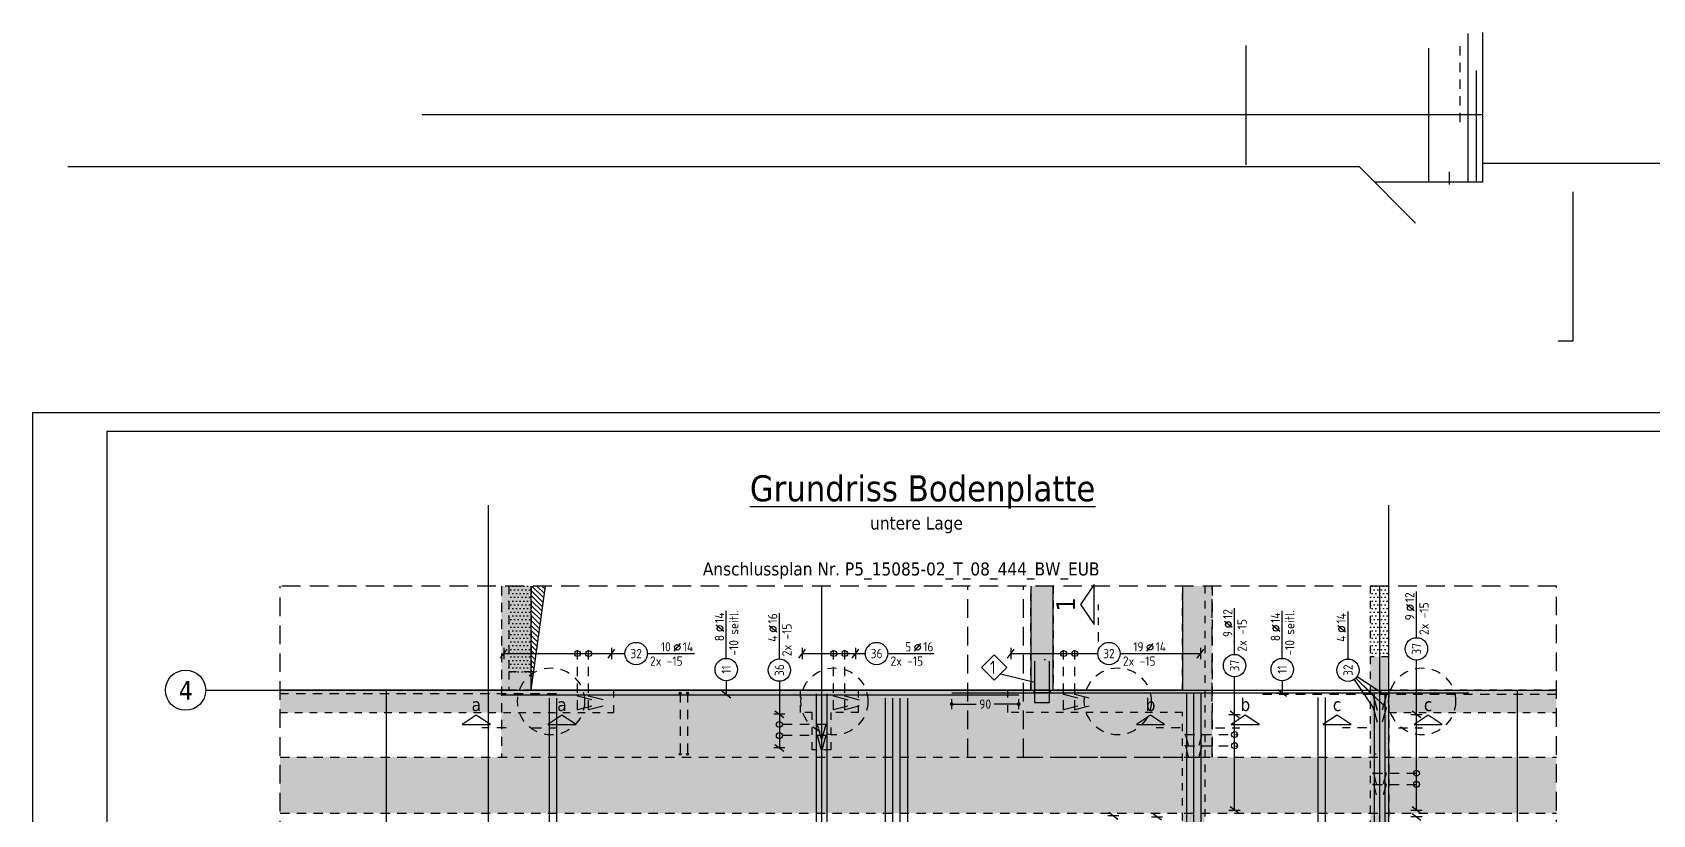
# Model space of a CAD drawing. Extents: x -101 to 101, y -52 to 90.
# Drawn here: x 0 to 21.77, y 36.65 to 47.16 of the extents above; entities that cross this region are included whole.
import ezdxf
from ezdxf.enums import TextEntityAlignment as Align

# ---------------------------------------------------------------- set-up
doc = ezdxf.new("R2010")
doc.units = 0
doc.header["$LTSCALE"] = 0.5
for name, pattern in [('AUSGEZOGEN', [1000.01, 1000, 0.01]), ('DASHDOTSMALL', [1.05, 0.5, -0.25, 0.05, -0.25]), ('DASHED', [0.75, 0.5, -0.25]), ('DOT', [0.175, 0.05, -0.125]), ('HIDDEN', [0.375, 0.25, -0.125]), ('HIDDEN2', [0.187, 0.125, -0.062]), ('PUNKT', [0.175, 0.05, -0.125]), ('STRICHPUNKT2', [0.55, 0.25, -0.125, 0.05, -0.125]), ('VERDECKT', [0.375, 0.25, -0.125]), ('VERDECKTX2', [0.75, 0.5, -0.25])]:
    doc.linetypes.add(name, pattern=pattern)
for name, color, linetype in [('2.UG', 7, 'Continuous'), ('ACHSEN', 7, 'Continuous'), ('AFB', 7, 'Continuous'), ('AFU', 7, 'Continuous'), ('BETON', 7, 'Continuous'), ('Brüstung 2.UG', 7, 'Continuous'), ('DRUEBER', 7, 'Continuous'), ('grau_dunkel', 7, 'Continuous'), ('grau_hell', 7, 'Continuous'), ('grau_mittel', 7, 'Continuous'), ('Gründungspfähle', 7, 'Continuous'), ('HBT', 7, 'Continuous'), ('HILFE', 7, 'Continuous'), ('MASSE', 7, 'Continuous'), ('RAHMEN', 7, 'Continuous'), ('RND', 7, 'Continuous'), ('SCHNITTE', 7, 'Continuous'), ('SCHRAFF', 7, 'Continuous'), ('SFP_Achsen', 7, 'Continuous'), ('TEXT', 7, 'Continuous'), ('VERDECKT', 7, 'Continuous'), ('Versprung oberseitig', 7, 'Continuous')]:
    doc.layers.add(name, color=color, linetype=linetype)
doc.layers.add('NOPLOT', color=7, linetype='Continuous', plot=False)
doc.styles.add('helv', font='tahoma.ttf')
doc.styles.add('txt', font='isocp.shx')
doc.linetypes.add('AFU_50K', pattern='A,0.15,["/",Standard,S=0.2,R=0,X=-0.01,Y=-0.1],0.07,["/",Standard,S=0.2,R=0,X=-0.01,Y=-0.1],0.15', length=0.37)
doc.linetypes.add('AFU_50L', pattern='A,0.75,["/",Standard,S=0.2,R=0,X=-0.01,Y=-0.1],0.07,["/",Standard,S=0.2,R=0,X=-0.01,Y=-0.1],0.75', length=1.57)
doc.linetypes.add('AFU_50M', pattern='A,0.45,["/",Standard,S=0.2,R=0,X=-0.01,Y=-0.1],0.07,["/",Standard,S=0.2,R=0,X=-0.01,Y=-0.1],0.45', length=0.97)
doc.dimstyles.new('DOT_I', dxfattribs={"dimscale": 0.5, "dimtxt": 0.25, "dimasz": 0.25, "dimexe": 0.1, "dimexo": 0.3, "dimgap": 0.1, "dimtad": 1, "dimdec": 3, "dimzin": 3, "dimtxsty": 'txt', "dimblk": 'DOT', "dimblk1": 'DOT', "dimblk2": 'DOT', "dimsah": 1, "dimcen": 0.1, "dimse1": 1, "dimse2": 1, "dimazin": 0, "dimtfac": 1, "dimtdec": 4, "dimtix": 1, "dimtmove": 2, "dimatfit": 3, "dimfxl": 0, "dimtvp": 1, "dimtolj": 1, "dimtzin": 0, "dimarcsym": 0})
pattern_1 = [(0, (-88.820936, 509.1699), (0.025, 0.05), [0, -0.05])]

# ---------------------------------------------------------------- blocks, each defined once
blk = doc.blocks.new('lei_gre')
at = {"layer": 'RND', "color": 7, "linetype": 'Continuous'}
for p, q in [((-0.09, -0.12), (0.09, 0.12)), ((0, 0.15), (0, -0.15))]:
    blk.add_line(p, q, dxfattribs=at)
blk = doc.blocks.new('RND_LEI')
at = {"layer": 'RND', "color": 7, "linetype": 'Continuous'}
blk.add_line((1.022, 0.066), (1.19, 0.27), dxfattribs=at)
for centre, radius in [((0, 0), 0.3), ((1.106, 0.168), 0.075)]:
    blk.add_circle(centre, radius, dxfattribs=at)
at = {"layer": 'RND', "color": 7, "linetype": 'Continuous', "style": 'txt'}
blk.add_attdef('POSL', text='', height=0.25, dxfattribs=at).set_placement((0, 0), align=Align.MIDDLE)
blk.add_attdef('ANZ', text='', height=0.25, dxfattribs=at).set_placement((0.931, 0.057), align=Align.RIGHT)
for tag, p in [('DUM', (1.253, 0.057)), ('ABSTD', (1.674, 0.057)), ('POSTXT', (0.374, -0.327))]:
    blk.add_attdef(tag, p, '', height=0.25, dxfattribs=at)
blk = doc.blocks.new('DOT')
at = {"layer": 'MASSE', "color": 7, "linetype": 'Continuous'}
for p, q in [((0, 0), (-1, 0)), ((0, 0.54), (0, -0.54))]:
    blk.add_line(p, q, dxfattribs=at)
at = {"layer": 'MASSE', "color": 7, "linetype": 'Continuous', "const_width": 0.2}
blk.add_lwpolyline([(-0.1, 0, 1), (0.1, 0, 1)], format="xyb", close=True, dxfattribs=at)
blk = doc.blocks.new('*D55')
at = {"layer": 'Defpoints', "color": 0, "linetype": 'AUSGEZOGEN', "transparency": 16777216}
for p in [(12.353, 38.134), (12.353, 38.134), (13.253, 38.134)]:
    blk.add_point(p, dxfattribs=at)
at = {"layer": 'MASSE', "color": 0, "linetype": 'AUSGEZOGEN', "lineweight": -2, "transparency": 16777216}
for p, q in [((12.478, 38.134), (12.682, 38.134)), ((13.128, 38.134), (12.925, 38.134))]:
    blk.add_line(p, q, dxfattribs=at)
at = {"layer": 'MASSE', "color": 0, "linetype": 'AUSGEZOGEN', "lineweight": -2, "transparency": 16777216, "xscale": 0.125, "yscale": 0.125, "zscale": 0.125, "rotation": 180}
blk.add_blockref('DOT', (12.353, 38.134), dxfattribs=at)
at = {"layer": 'MASSE', "color": 0, "linetype": 'AUSGEZOGEN', "lineweight": -2, "transparency": 16777216, "xscale": 0.125, "yscale": 0.125, "zscale": 0.125}
blk.add_blockref('DOT', (13.253, 38.134), dxfattribs=at)
at = {"layer": 'MASSE', "color": 0, "linetype": 'AUSGEZOGEN', "transparency": 16777216, "insert": (12.803, 38.134), "char_height": 0.125, "attachment_point": 5, "style": 'txt'}
blk.add_mtext('\\A1;90', dxfattribs=at)
blk = doc.blocks.new('SCHN-1')
at = {"layer": 'SCHNITTE', "color": 5, "linetype": 'Continuous'}
blk.add_lwpolyline([(0.54, 0.125), (0, 0.485), (-0.54, 0.125)], close=True, dxfattribs=at)
at = {"layer": 'SCHNITTE', "color": 6, "linetype": 'Continuous', "style": 'helv'}
blk.add_attdef('SCHN-1', text='', height=0.5, dxfattribs=at).set_placement((0, 0.635), align=Align.CENTER)
blk = doc.blocks.new('A0-19-0')
at = {"layer": 'RAHMEN'}
for p, q in [((137.9, 84.1), (0, 84.1)), ((0, 84.1), (0, 0))]:
    blk.add_line(p, q, dxfattribs=at)
at = {"layer": 'RAHMEN', "color": 5}
for p, q in [((137.4, 83.6), (2, 83.6)), ((2, 83.6), (2, 0.5))]:
    blk.add_line(p, q, dxfattribs=at)
blk = doc.blocks.new('SCHN-2')
at = {"layer": 'SCHNITTE', "color": 6, "linetype": 'Continuous'}
blk.add_lwpolyline([(0.378, 0.088), (0, 0.34), (-0.378, 0.088)], close=True, dxfattribs=at)
at = {"layer": 'SCHNITTE', "color": 1, "linetype": 'DASHDOTSMALL', "style": 'helv'}
blk.add_attdef('SCHN-2', text='', height=0.35, dxfattribs=at).set_placement((0, 0.45), align=Align.CENTER)

msp = doc.modelspace()

# ---------------------------------------------------------------- hatches: boundary and pattern name
at = {"layer": '2.UG', "linetype": 'AUSGEZOGEN'}
h = msp.add_hatch(dxfattribs=at)
h.set_pattern_fill('DOTS', scale=0.8, double=1)
h.set_pattern_definition([(0, (53.6075, 57.7828), (0.635, 1.27), [0, -1.27])])
h.paths.add_polyline_path([(7.8134, 38.321), (6.7034, 38.321), (6.7034, 38.566), (6.4034, 38.566), (6.4034, 38.321), (3.6284, 38.321), (3.6284, 38.021), (7.8134, 38.021)], flags=17)
h.paths.add_polyline_path([(11.0984, 38.321), (10.3234, 38.321), (10.3234, 38.021), (10.4784, 38.021), (10.4784, 37.521), (10.7284, 37.521), (10.7284, 38.021), (11.0984, 38.021)], flags=17)
h.paths.add_polyline_path([(15.7534, 39.721), (15.4534, 39.721), (15.4534, 38.321), (13.7184, 38.321), (13.7184, 39.721), (13.4184, 39.721), (13.4184, 38.321), (13.1084, 38.321), (13.1084, 38.021), (15.4534, 38.021), (15.4534, 26.571), (10.7284, 26.571), (10.7284, 30.776), (10.4784, 30.776), (10.4784, 26.571), (3.6284, 26.571), (3.6284, 26.321), (15.7534, 26.321)])
h.paths.add_polyline_path([(10.7284, 36.386), (10.4784, 36.386), (10.4784, 31.911), (10.7284, 31.911)], flags=17)
h.paths.add_polyline_path([(7.5284, 30.696), (7.2284, 30.696), (7.2284, 30.196), (7.5284, 30.196)], flags=17)
h.paths.add_polyline_path([(4.3034, 30.696), (4.0034, 30.696), (4.0034, 30.196), (4.3034, 30.196)], flags=17)
h.paths.add_polyline_path([(19.4134, 30.946), (18.2284, 30.946), (18.2284, 38.021), (20.4784, 38.021), (20.4784, 38.321), (18.2284, 38.321), (18.2284, 38.771), (17.9784, 38.771), (17.9784, 30.226), (18.2284, 30.226), (18.2284, 30.696), (19.4134, 30.696)])
h.paths.add_polyline_path([(20.4784, 28.446), (18.2284, 28.446), (18.2284, 28.601), (17.9784, 28.601), (17.9784, 25.701), (18.2284, 25.701), (18.2284, 28.196), (20.3034, 28.196), (20.3034, 24.071), (18.2284, 24.071), (18.2284, 24.691), (17.9784, 24.691), (17.9784, 24.071), (7.9734, 24.071), (7.9734, 23.821), (18.6034, 23.821), (18.6034, 17.371), (5.7284, 17.371), (5.7284, 23.821), (5.9634, 23.821), (5.9634, 24.071), (5.3434, 24.071), (5.3434, 23.821), (5.4784, 23.821), (5.4784, 17.371), (3.6284, 17.371), (3.6284, 17.071), (20.4784, 17.071), (20.4784, 17.371), (18.8534, 17.371), (18.8534, 23.821), (20.4784, 23.821)])
at = {"layer": 'Brüstung 2.UG', "linetype": 'DOT'}
h = msp.add_hatch(dxfattribs=at)
h.set_pattern_fill('DOTS', color=102, scale=0.8, double=1)
h.set_pattern_definition(pattern_1)
h.paths.add_polyline_path([(6.7034, 39.721), (6.4034, 39.721), (6.4034, 38.566), (6.7034, 38.566)])
h = msp.add_hatch(dxfattribs=at)
h.set_pattern_fill('DOTS', color=102, scale=0.8, double=1)
h.set_pattern_definition(pattern_1)
h.paths.add_polyline_path([(18.2284, 39.721), (17.9784, 39.721), (17.9784, 38.771), (18.2284, 38.771)])
at = {"layer": 'grau_dunkel'}
h = msp.add_hatch(color=21, dxfattribs=at)
h.paths.add_polyline_path([(13.717, 38.321), (13.417, 38.321), (13.317, 38.321), (13.317, 37.421), (15.8534, 37.421), (15.8534, 38.321), (15.4534, 38.321)])
h.paths.add_polyline_path([(13.317, 37.421), (13.317, 38.321), (6.7034, 38.321), (6.3034, 38.321), (6.3034, 37.421)])
h.paths.add_polyline_path([(6.7034, 39.721), (6.3034, 39.721), (6.3034, 38.321), (6.7034, 38.321)])
h.paths.add_polyline_path([(15.8534, 39.721), (15.4534, 39.721), (15.4534, 38.321), (15.8534, 38.321)])
at = {"layer": 'grau_dunkel', "linetype": 'AUSGEZOGEN'}
h = msp.add_hatch(dxfattribs=at)
h.set_pattern_fill('ANSI31', color=21, scale=0.015, angle=90, style=0, double=1)
h.set_pattern_definition([(135, (-124.34203, 29.471395), (-0.03367596, -0.03367596), [])])
h.paths.add_polyline_path([(6.8939, 39.721), (6.7034, 39.721), (6.7034, 38.321)])
at = {"layer": 'grau_hell'}
msp.add_hatch(color=9, dxfattribs=at).paths.add_polyline_path([(20.4784, 36.666), (20.4784, 37.421), (3.3284, 37.421), (3.3284, 36.666)])
at = {"layer": 'grau_mittel'}
msp.add_hatch(color=61, dxfattribs=at).paths.add_polyline_path([(13.7184, 39.721), (13.4184, 39.721), (13.4184, 38.321), (13.7184, 38.321)])
at = {"layer": 'SCHRAFF', "linetype": 'AUSGEZOGEN'}
h = msp.add_hatch(dxfattribs=at)
h.set_pattern_fill('DOTS', scale=0.05, double=1)
h.set_pattern_definition([(0, (53.60746, 57.78282), (0.0396875, 0.079375), [0, -0.079375])])
h.paths.add_polyline_path([(6.1284, 38.321), (3.3284, 38.321), (3.3284, 38.021), (6.1284, 38.021)])
h.paths.add_polyline_path([(7.8134, 38.321), (6.7034, 38.321), (6.7034, 38.566), (6.4034, 38.566), (6.4034, 38.321), (6.1284, 38.321), (6.1284, 38.021), (7.8134, 38.021)], flags=17)
h.paths.add_polyline_path([(11.0984, 38.321), (10.3234, 38.321), (10.3234, 38.021), (10.4784, 38.021), (10.4784, 37.521), (10.7284, 37.521), (10.7284, 38.021), (11.0984, 38.021)], flags=17)
h.paths.add_polyline_path([(15.7534, 39.721), (15.4534, 39.721), (15.4534, 38.321), (13.7184, 38.321), (13.7184, 39.721), (13.4184, 39.721), (13.4184, 38.321), (13.1084, 38.321), (13.1084, 38.021), (15.4534, 38.021), (15.4534, 26.571), (10.7284, 26.571), (10.7284, 30.776), (10.4784, 30.776), (10.4784, 26.571), (6.1284, 26.571), (6.1284, 26.321), (15.7534, 26.321)])
h.paths.add_polyline_path([(20.4784, 38.321), (18.2284, 38.321), (18.2284, 38.771), (17.9784, 38.771), (17.9784, 30.226), (18.2284, 30.226), (18.2284, 30.696), (19.4134, 30.696), (19.4134, 30.946), (18.2284, 30.946), (18.2284, 38.021), (20.4784, 38.021)])
h.paths.add_polyline_path([(10.7284, 36.386), (10.4784, 36.386), (10.4784, 31.911), (10.7284, 31.911)], flags=17)
h.paths.add_polyline_path([(7.5284, 30.696), (7.2284, 30.696), (7.2284, 30.196), (7.5284, 30.196)], flags=17)
h.paths.add_polyline_path([(4.3034, 30.696), (4.0034, 30.696), (4.0034, 30.196), (4.3034, 30.196)])
h.paths.add_polyline_path([(6.1284, 26.571), (3.3284, 26.571), (3.3284, 26.321), (6.1284, 26.321)])
h.paths.add_polyline_path([(20.4784, 28.446), (18.2284, 28.446), (18.2284, 28.601), (17.9784, 28.601), (17.9784, 25.701), (18.2284, 25.701), (18.2284, 28.196), (20.3034, 28.196), (20.3034, 24.071), (18.2284, 24.071), (18.2284, 24.691), (17.9784, 24.691), (17.9784, 23.821), (18.6034, 23.821), (18.6034, 17.371), (17.9784, 17.371), (17.9784, 17.071), (20.4784, 17.071), (20.4784, 17.371), (18.8534, 17.371), (18.8534, 23.821), (20.4784, 23.821)])
h.paths.add_polyline_path([(17.9784, 24.071), (7.9734, 24.071), (7.9734, 23.821), (17.9784, 23.821)])
h.paths.add_polyline_path([(5.9634, 24.071), (5.3434, 24.071), (5.3434, 23.821), (5.4784, 23.821), (5.4784, 17.371), (3.3284, 17.371), (3.3284, 17.071), (6.1284, 17.071), (6.1284, 17.371), (5.7284, 17.371), (5.7284, 23.821), (5.9634, 23.821)])
h.paths.add_polyline_path([(17.9784, 17.371), (6.1284, 17.371), (6.1284, 17.071), (17.9784, 17.071)])

# ---------------------------------------------------------------- linework, layer by layer
at = {"layer": 'ACHSEN', "color": 140, "linetype": 'AUSGEZOGEN'}
for p, q in [((10.6034, 39.721), (10.6034, 13.791)), ((18.1034, 39.721), (18.1034, 13.791)), ((2.3284, 38.321), (20.4784, 38.321))]:
    msp.add_line(p, q, dxfattribs=at)
at = {"layer": 'AFB', "color": 1, "linetype": 'AUSGEZOGEN'}
msp.add_line((19.0374, 45.2882), (19.0374, 45.1212), dxfattribs=at)
at = {"layer": 'AFU', "color": 8, "linetype": 'AFU_50M'}
for p, q in [((19.4874, 45.4012), (19.4874, 45.1512)), ((19.4874, 45.1512), (18.0424, 45.1512))]:
    msp.add_line(p, q, dxfattribs=at)
at = {"layer": 'AFU', "color": 8, "linetype": 'AFU_50L'}
for p, q in [((4.7534, 38.321), (4.7534, 16.691)), ((19.9534, 38.321), (19.9534, 16.691))]:
    msp.add_line(p, q, dxfattribs=at)
at = {"layer": 'AFU', "color": 8, "linetype": 'AFU_50K'}
msp.add_line((13.4184, 38.321), (13.7184, 38.321), dxfattribs=at)
msp.add_line((13.4184, 38.321), (13.7184, 38.321), dxfattribs=at)
at = {"layer": 'BETON', "color": 6, "linetype": 'AUSGEZOGEN'}
for p, q in [((19.4874, 47.1647), (19.4874, 45.4012)), ((19.4874, 46.0562), (5.2374, 46.0562)), ((17.8324, 45.3562), (0.4774, 45.3562)), ((18.5874, 44.6012), (17.8324, 45.3562)), ((27.9124, 45.4012), (19.4874, 45.4012)), ((13.4184, 39.721), (13.4184, 38.321)), ((13.7184, 38.321), (13.7184, 39.721))]:
    msp.add_line(p, q, dxfattribs=at)
for points in [[(13.4184, 38.321), (6.7034, 38.321), (6.7034, 39.721)], [(15.4534, 39.721), (15.4534, 38.321), (13.7184, 38.321)]]:
    msp.add_lwpolyline(points, dxfattribs=at)
at = {"layer": 'Brüstung 2.UG', "color": 102, "linetype": 'DOT'}
for p, q in [((6.4034, 39.721), (6.4034, 38.566)), ((6.7034, 39.721), (6.7034, 38.566)), ((17.9784, 39.721), (17.9784, 38.771)), ((18.2284, 38.771), (18.2284, 39.721))]:
    msp.add_line(p, q, dxfattribs=at)
at = {"layer": 'DRUEBER', "color": 7, "linetype": 'PUNKT', "lineweight": -2}
for points in [[(3.3284, 26.571), (10.4784, 26.571), (10.4784, 30.776), (10.7284, 30.776), (10.7284, 26.571), (15.4534, 26.571), (15.4534, 38.021), (13.1084, 38.021), (13.1084, 38.321), (13.4184, 38.321), (13.4184, 39.721)], [(15.7534, 39.721), (15.7534, 26.321), (3.3284, 26.321)], [(13.7184, 39.721), (13.7184, 38.321), (15.4534, 38.321), (15.4534, 39.721)], [(20.4784, 38.321), (18.2284, 38.321), (18.2284, 38.771), (17.9784, 38.771), (17.9784, 30.226), (18.2284, 30.226), (18.2284, 30.696), (19.4134, 30.696), (19.4134, 30.946), (18.2284, 30.946), (18.2284, 38.021), (20.4784, 38.021)], [(3.3284, 38.021), (7.8134, 38.021), (7.8134, 38.321), (6.7034, 38.321), (6.7034, 38.566), (6.4034, 38.566), (6.4034, 38.321), (3.3284, 38.321)], [(10.3234, 38.321), (11.0984, 38.321), (11.0984, 38.021), (10.7284, 38.021), (10.7284, 37.521), (10.4784, 37.521), (10.4784, 38.021), (10.3234, 38.021), (10.3234, 38.321)]]:
    msp.add_lwpolyline(points, dxfattribs=at)
at = {"layer": 'grau_dunkel', "color": 21, "linetype": 'AUSGEZOGEN'}
msp.add_line((6.7034, 38.321), (6.8939, 39.721), dxfattribs=at)
at = {"layer": 'Gründungspfähle', "color": 171, "linetype": 'VERDECKT'}
for centre in [(6.9693, 38.171), (10.7772, 38.171), (14.5852, 38.171), (18.6746, 38.171)]:
    msp.add_circle(centre, 0.45, dxfattribs=at)
at = {"layer": 'HBT', "color": 7, "linetype": 'AUSGEZOGEN'}
msp.add_lwpolyline([(12.9245, 38.4565), (12.7548, 38.6262), (12.9245, 38.7959), (13.0942, 38.6262)], close=True, dxfattribs=at)
at = {"layer": 'HILFE', "color": 102, "linetype": 'DASHED'}
for p, q in [((20.4784, 39.721), (3.3284, 39.721)), ((3.3284, 15.691), (3.3284, 39.721)), ((20.4784, 15.7031), (20.4784, 39.721))]:
    msp.add_line(p, q, dxfattribs=at)
at = {"layer": 'HILFE', "color": 102, "linetype": 'AUSGEZOGEN'}
msp.add_line((13.0093, 38.5413), (13.4724, 38.4276), dxfattribs=at)
at = {"layer": 'NOPLOT', "color": 191, "linetype": 'AUSGEZOGEN'}
for p, q in [((6.1284, 13.4833), (6.1284, 40.8087)), ((18.2284, 13.4833), (18.2284, 40.8087))]:
    msp.add_line(p, q, dxfattribs=at)
at = {"layer": 'RND', "color": 7, "linetype": 'AUSGEZOGEN'}
for p, q in [((18.5986, 39.0266), (18.5986, 39.6485)), ((16.154, 38.8019), (16.154, 39.4238)), ((9.3236, 38.7487), (9.3236, 39.3887)), ((10.0375, 38.7408), (10.0375, 39.3578)), ((16.7942, 38.7487), (16.7942, 39.3887)), ((17.6788, 38.7399), (17.6788, 39.3799)), ((6.3342, 38.8136), (7.7809, 38.8136)), ((7.7809, 38.8136), (7.9625, 38.8136)), ((8.2625, 38.8136), (8.8983, 38.8136)), ((10.3454, 38.8136), (11.0619, 38.8136)), ((11.0619, 38.8136), (11.1935, 38.8136)), ((11.4935, 38.8136), (12.1175, 38.8136)), ((13.1469, 38.8136), (14.3161, 38.8136)), ((14.6161, 38.8136), (15.695, 38.8136)), ((18.5986, 37.9929), (18.5986, 38.7266)), ((10.0375, 38.4408), (10.0375, 38.0001)), ((16.154, 37.9929), (16.154, 38.5019)), ((10.0375, 38.0001), (10.0375, 37.5453)), ((16.154, 36.7079), (16.154, 37.9929)), ((18.5986, 36.7079), (18.5986, 37.9929))]:
    msp.add_line(p, q, dxfattribs=at)
at = {"layer": 'RND', "color": 102, "linetype": 'VERDECKT'}
for p, q in [((7.3245, 38.061), (7.3245, 38.8636)), ((7.4745, 38.061), (7.4745, 38.8636)), ((10.7664, 38.061), (10.7664, 38.8636)), ((10.9164, 38.061), (10.9164, 38.8636)), ((13.8571, 38.061), (13.8571, 38.8636)), ((14.0071, 38.061), (14.0071, 38.8636)), ((10.6606, 37.8607), (9.9875, 37.8607)), ((10.6606, 37.7107), (9.9875, 37.7107)), ((15.4934, 37.7245), (16.204, 37.7245)), ((15.4934, 37.5745), (16.204, 37.5745)), ((18.0173, 37.2052), (18.6486, 37.2052)), ((18.0173, 37.0552), (18.6486, 37.0552))]:
    msp.add_line(p, q, dxfattribs=at)
at = {"layer": 'RND', "color": 102, "linetype": 'AUSGEZOGEN'}
for p, q in [((9.3236, 38.4487), (9.3236, 38.2609)), ((16.7942, 38.4487), (16.7942, 38.2823)), ((17.7624, 38.4653), (18.0184, 38.0838)), ((17.7845, 38.4835), (18.0184, 38.248)), ((17.7853, 38.4843), (18.1894, 38.0838)), ((17.8034, 38.5064), (18.1894, 38.248))]:
    msp.add_line(p, q, dxfattribs=at)
at = {"layer": 'RND', "color": 1, "linetype": 'AUSGEZOGEN'}
for points in [[(19.2867, 47.1512), (19.2867, 45.1512)], [(16.3121, 45.3862), (16.3121, 46.9862)], [(18.7649, 45.1512), (18.7649, 46.9512)], [(19.407, 45.1512), (19.407, 46.6512)], [(20.503, 43.0191), (20.703, 43.0191), (20.703, 45.0191)], [(13.6644, 38.711), (13.6644, 38.321), (13.6644, 38.151), (13.4724, 38.151), (13.4724, 38.321), (13.4724, 38.711)], [(6.3034, 38.2609), (13.2534, 38.2609)], [(6.9421, 38.216), (6.9421, 26.466)], [(7.0421, 38.216), (7.0421, 26.466)], [(7.3245, 38.2458), (7.5177, 38.194)], [(7.3245, 38.061), (7.5177, 38.1128)], [(7.4745, 38.2458), (7.6677, 38.194)], [(7.4745, 38.061), (7.6677, 38.1128)], [(10.532, 38.271), (10.532, 25.721)], [(10.6746, 38.271), (10.6746, 25.721)], [(10.7664, 38.245), (10.9596, 38.1932)], [(10.7664, 38.061), (10.9596, 38.1128)], [(10.9164, 38.245), (11.1096, 38.1932)], [(10.9164, 38.061), (11.1096, 38.1128)], [(11.458, 38.216), (11.458, 32.116)], [(11.558, 38.216), (11.558, 24.416)], [(11.658, 38.216), (11.658, 32.116)], [(11.758, 38.216), (11.758, 24.416)], [(19.3034, 38.2823), (12.3534, 38.2823)], [(13.8571, 38.2681), (14.0503, 38.2164)], [(13.8571, 38.061), (14.0503, 38.1128)], [(14.0071, 38.2681), (14.2003, 38.2164)], [(14.0071, 38.061), (14.2003, 38.1128)], [(15.5063, 38.271), (15.5063, 25.271)], [(15.6034, 38.271), (15.6034, 25.271)], [(15.6992, 38.271), (15.6992, 25.271)], [(17.2731, 38.221), (17.2731, 24.421)], [(17.3731, 38.221), (17.3731, 24.421)], [(18.0184, 38.248), (18.0701, 38.0548)], [(18.032, 38.271), (18.032, 30.271)], [(18.1005, 38.271), (18.1005, 30.271)], [(18.1894, 38.248), (18.1377, 38.0548)], [(18.1724, 38.271), (18.1724, 30.271)], [(18.0184, 38.0838), (18.0701, 37.8906)], [(18.1894, 38.0838), (18.1377, 37.8906)], [(10.5453, 37.8607), (10.5971, 37.6675)], [(10.5453, 37.7107), (10.5971, 37.5175)], [(10.6606, 37.8607), (10.6088, 37.6675)], [(10.6606, 37.7107), (10.6088, 37.5175)], [(15.4934, 37.7245), (15.5322, 37.5796)], [(15.7134, 37.7245), (15.6746, 37.5796)], [(15.4934, 37.5745), (15.5322, 37.4296)], [(15.7134, 37.5745), (15.6746, 37.4296)], [(18.0194, 37.2076), (18.0582, 37.0627)], [(18.0194, 37.0576), (18.0582, 36.9127)], [(18.1894, 37.2076), (18.1506, 37.0627)], [(18.1894, 37.0576), (18.1506, 36.9127)]]:
    msp.add_lwpolyline(points, dxfattribs=at)
at = {"layer": 'RND', "color": 102, "linetype": 'AUSGEZOGEN'}
msp.add_lwpolyline([(13.4574, 38.291), (13.6794, 38.291), (13.6794, 38.321), (13.4574, 38.321)], close=True, dxfattribs=at)
at = {"layer": 'RND', "color": 1, "linetype": 'HIDDEN'}
for points in [[(7.0429, 38.2726), (3.3284, 38.2726)], [(8.7048, 38.281), (8.7048, 37.461)], [(8.8048, 38.281), (8.8048, 37.461)], [(20.4784, 38.2621), (16.4784, 38.2621)]]:
    msp.add_lwpolyline(points, dxfattribs=at)
at = {"layer": 'RND', "color": 7, "linetype": 'AUSGEZOGEN', "const_width": 0.0125}
for points in [[(7.3183, 38.2458, 1), (7.3308, 38.2458, 1)], [(7.4683, 38.2458, 1), (7.4808, 38.2458, 1)], [(10.7601, 38.245, 1), (10.7726, 38.245, 1)], [(10.9101, 38.245, 1), (10.9226, 38.245, 1)], [(13.8509, 38.2681, 1), (13.8634, 38.2681, 1)], [(14.0009, 38.2681, 1), (14.0134, 38.2681, 1)], [(18.0184, 38.2542, 1), (18.0184, 38.2417, 1)], [(18.1894, 38.2542, 1), (18.1894, 38.2417, 1)], [(7.3183, 38.061, 1), (7.3308, 38.061, 1)], [(7.4683, 38.061, 1), (7.4808, 38.061, 1)], [(10.7601, 38.061, 1), (10.7726, 38.061, 1)], [(10.9101, 38.061, 1), (10.9226, 38.061, 1)], [(13.8509, 38.061, 1), (13.8634, 38.061, 1)], [(14.0009, 38.061, 1), (14.0134, 38.061, 1)], [(18.0184, 38.09, -1), (18.0184, 38.0775, -1)], [(18.1894, 38.09, -1), (18.1894, 38.0775, -1)], [(10.5453, 37.8669, 1), (10.5453, 37.8544, 1)], [(10.5453, 37.7169, 1), (10.5453, 37.7044, 1)], [(10.6606, 37.8669, -1), (10.6606, 37.8544, -1)], [(10.6606, 37.7169, -1), (10.6606, 37.7044, -1)], [(15.4934, 37.7307, 1), (15.4934, 37.7182, 1)], [(15.7134, 37.7307, 1), (15.7134, 37.7182, 1)], [(15.4934, 37.5807, 1), (15.4934, 37.5682, 1)], [(15.7134, 37.5807, -1), (15.7134, 37.5682, -1)], [(18.0184, 37.2115, -1), (18.0184, 37.199, -1)], [(18.0184, 37.0615, -1), (18.0184, 37.049, -1)], [(18.1884, 37.2115, -1), (18.1884, 37.199, -1)], [(18.1884, 37.0615, -1), (18.1884, 37.049, -1)]]:
    msp.add_lwpolyline(points, format="xyb", close=True, dxfattribs=at)
at = {"layer": 'RND', "color": 7, "linetype": 'AUSGEZOGEN'}
for centre, radius in [((7.3245, 38.8136), 0.04), ((7.4745, 38.8136), 0.04), ((10.7664, 38.8136), 0.04), ((10.9164, 38.8136), 0.04), ((13.8571, 38.8136), 0.04), ((14.0071, 38.8136), 0.04), ((8.7048, 38.281), 0.0125), ((8.8048, 38.281), 0.0125), ((10.0375, 37.8607), 0.04), ((10.0375, 37.7107), 0.04), ((16.154, 37.7245), 0.04), ((8.7048, 37.461), 0.0125), ((8.8048, 37.461), 0.0125), ((16.154, 37.5745), 0.04), ((18.5986, 37.2052), 0.04), ((18.5986, 37.0552), 0.04)]:
    msp.add_circle(centre, radius, dxfattribs=at)
at = {"layer": 'SCHNITTE', "color": 5, "linetype": 'STRICHPUNKT2'}
msp.add_line((14.3279, 38.9743), (14.3279, 39.4743), dxfattribs=at)
at = {"layer": 'SCHNITTE', "color": 6, "linetype": 'STRICHPUNKT2'}
for p, q in [((6.3646, 37.8156), (5.9646, 37.8156)), ((6.7165, 37.8156), (7.1165, 37.8156)), ((15.4253, 37.8156), (15.0253, 37.8156)), ((15.8987, 37.8156), (16.2987, 37.8156)), ((17.9312, 37.8156), (17.5312, 37.8156)), ((18.3551, 37.8156), (18.7551, 37.8156))]:
    msp.add_line(p, q, dxfattribs=at)
at = {"layer": 'SFP_Achsen', "color": 7, "linetype": 'AUSGEZOGEN'}
msp.add_circle((2.0579, 38.321), 0.2705, dxfattribs=at)
at = {"layer": 'VERDECKT', "color": 7, "linetype": 'HIDDEN'}
msp.add_line((19.1874, 45.9562), (19.1874, 47.0562), dxfattribs=at)
at = {"layer": 'VERDECKT', "color": 7, "linetype": 'VERDECKT'}
for p, q in [((6.3034, 39.721), (6.3034, 37.421)), ((15.8534, 39.721), (15.8534, 37.421)), ((3.3284, 37.421), (20.4784, 37.421)), ((3.3284, 36.666), (20.4784, 36.666))]:
    msp.add_line(p, q, dxfattribs=at)
at = {"layer": 'VERDECKT', "color": 7, "linetype": 'VERDECKTX2'}
for p, q in [((12.5684, 37.421), (12.5684, 39.721)), ((13.3184, 37.421), (13.3184, 39.721)), ((15.8534, 37.421), (15.8534, 39.721)), ((13.3184, 37.421), (15.8534, 37.421))]:
    msp.add_line(p, q, dxfattribs=at)
at = {"layer": 'Versprung oberseitig', "color": 1, "linetype": 'HIDDEN2'}
for p, q in [((6.7034, 38.321), (3.3284, 38.321)), ((15.4534, 38.321), (20.4784, 38.321)), ((18.2284, 38.321), (18.2284, 30.696))]:
    msp.add_line(p, q, dxfattribs=at)

# ---------------------------------------------------------------- block references
at = {"layer": 'RAHMEN', "color": 7, "linetype": 'AUSGEZOGEN', "xscale": 0.5, "yscale": 0.5, "zscale": 0.5}
msp.add_blockref('A0-19-0', (0, 0), dxfattribs=at)
at = {"layer": 'RND', "color": 7, "linetype": 'AUSGEZOGEN', "xscale": 0.5, "yscale": 0.5, "zscale": 0.5, "rotation": 90}
for p, values in [((18.5986, 38.8766), {'POSL': '37', 'DUM': '12', 'ANZ': '9', 'POSTXT': '2x -15'}), ((9.3236, 38.5987), {'POSL': '11', 'DUM': '14', 'ANZ': '8', 'POSTXT': '-10 seitl.'}), ((10.0375, 38.5908), {'POSL': '36', 'DUM': '16', 'ANZ': '4', 'POSTXT': '2x -15'}), ((16.154, 38.6519), {'POSL': '37', 'DUM': '12', 'ANZ': '9', 'POSTXT': '2x -15'}), ((16.7942, 38.5987), {'POSL': '11', 'DUM': '14', 'ANZ': '8', 'POSTXT': '-10 seitl.'}), ((17.6788, 38.5899), {'POSL': '32', 'DUM': '14', 'ANZ': '4'})]:
    msp.add_blockref('RND_LEI', p, dxfattribs=at).add_auto_attribs(values)
at = {"layer": 'RND', "color": 7, "linetype": 'AUSGEZOGEN', "xscale": 0.5, "yscale": 0.5, "zscale": 0.5}
for p in [(6.3342, 38.8136), (7.7809, 38.8136), (10.3454, 38.8136), (11.0619, 38.8136), (13.1469, 38.8136), (15.695, 38.8136)]:
    msp.add_blockref('lei_gre', p, dxfattribs=at)
for p, values in [((8.1125, 38.8136), {'POSL': '32', 'DUM': '14', 'ANZ': '10', 'POSTXT': '2x -15'}), ((11.3435, 38.8136), {'POSL': '36', 'DUM': '16', 'ANZ': '5', 'POSTXT': '2x -15'}), ((14.4661, 38.8136), {'POSL': '32', 'DUM': '14', 'ANZ': '19', 'POSTXT': '2x -15'})]:
    msp.add_blockref('RND_LEI', p, dxfattribs=at).add_auto_attribs(values)
for p, rotation in [((16.7942, 38.2823), 90), ((9.3236, 38.2609), 90), ((10.0375, 38.0001), 270), ((16.154, 37.9929), 90), ((18.5986, 37.9929), 90), ((10.0375, 37.5453), 270), ((14.5255, 36.6343), 270), ((15.1109, 36.619), 90), ((16.154, 36.7079), 90), ((18.5986, 36.7079), 90), ((18.5986, 36.6193), 270)]:
    msp.add_blockref('lei_gre', p, dxfattribs=dict(at, rotation=rotation))
at = {"layer": 'SCHNITTE', "color": 5, "linetype": 'STRICHPUNKT2', "xscale": 0.5, "yscale": 0.5, "zscale": 0.5, "rotation": 90}
msp.add_blockref('SCHN-1', (14.3279, 39.4743), dxfattribs=at).add_auto_attribs({'SCHN-1': '1'})
at = {"layer": 'SCHNITTE', "color": 6, "linetype": 'STRICHPUNKT2', "xscale": 0.5, "yscale": 0.5, "zscale": 0.5}
for p, values in [((5.9646, 37.8156), {'SCHN-2': 'a'}), ((7.1165, 37.8156), {'SCHN-2': 'a'}), ((15.0253, 37.8156), {'SCHN-2': 'b'}), ((16.2987, 37.8156), {'SCHN-2': 'b'}), ((17.5312, 37.8156), {'SCHN-2': 'c'}), ((18.7551, 37.8156), {'SCHN-2': 'c'})]:
    msp.add_blockref('SCHN-2', p, dxfattribs=at).add_auto_attribs(values)

# ---------------------------------------------------------------- texts
at = {"layer": 'SFP_Achsen', "color": 6, "linetype": 'AUSGEZOGEN', "style": 'helv'}
msp.add_text('4', height=0.25, dxfattribs=at).set_placement((1.9673, 38.1948))
at = {"layer": 'TEXT', "color": 5, "linetype": 'AUSGEZOGEN', "style": 'helv'}
msp.add_text('%%UGrundriss Bodenplatte', height=0.35, dxfattribs=at).set_placement((9.6411, 40.8603))
at = {"layer": 'TEXT', "color": 1, "linetype": 'AUSGEZOGEN'}
for s, style, p in [('untere Lage', 'helv', (11.2572, 40.4804)), ('Anschlussplan Nr. P5_15085-02_T_08_444_BW_EUB', 'helv', (9.0095, 39.864)), ('1', 'txt', (12.8671, 38.5418))]:
    msp.add_text(s, height=0.175, dxfattribs=dict(at, style=style)).set_placement(p)

# ---------------------------------------------------------------- dimensions: what is measured, and where the dimension line sits
at = {"layer": 'MASSE', "color": 7, "linetype": 'AUSGEZOGEN'}
dim = msp.add_linear_dim(base=(12.3534, 38.1337), p1=(13.2534, 38.1337), p2=(12.3534, 38.1337), dimstyle='DOT_I', override={"dimdec": 0, "dimlfac": 100}, dxfattribs=at)
dim.commit()
dim.dimension.update_dxf_attribs({"geometry": '*D55', "text_midpoint": (12.8034, 38.1337), "dimtype": 160})

doc.saveas('drawing.dxf')
